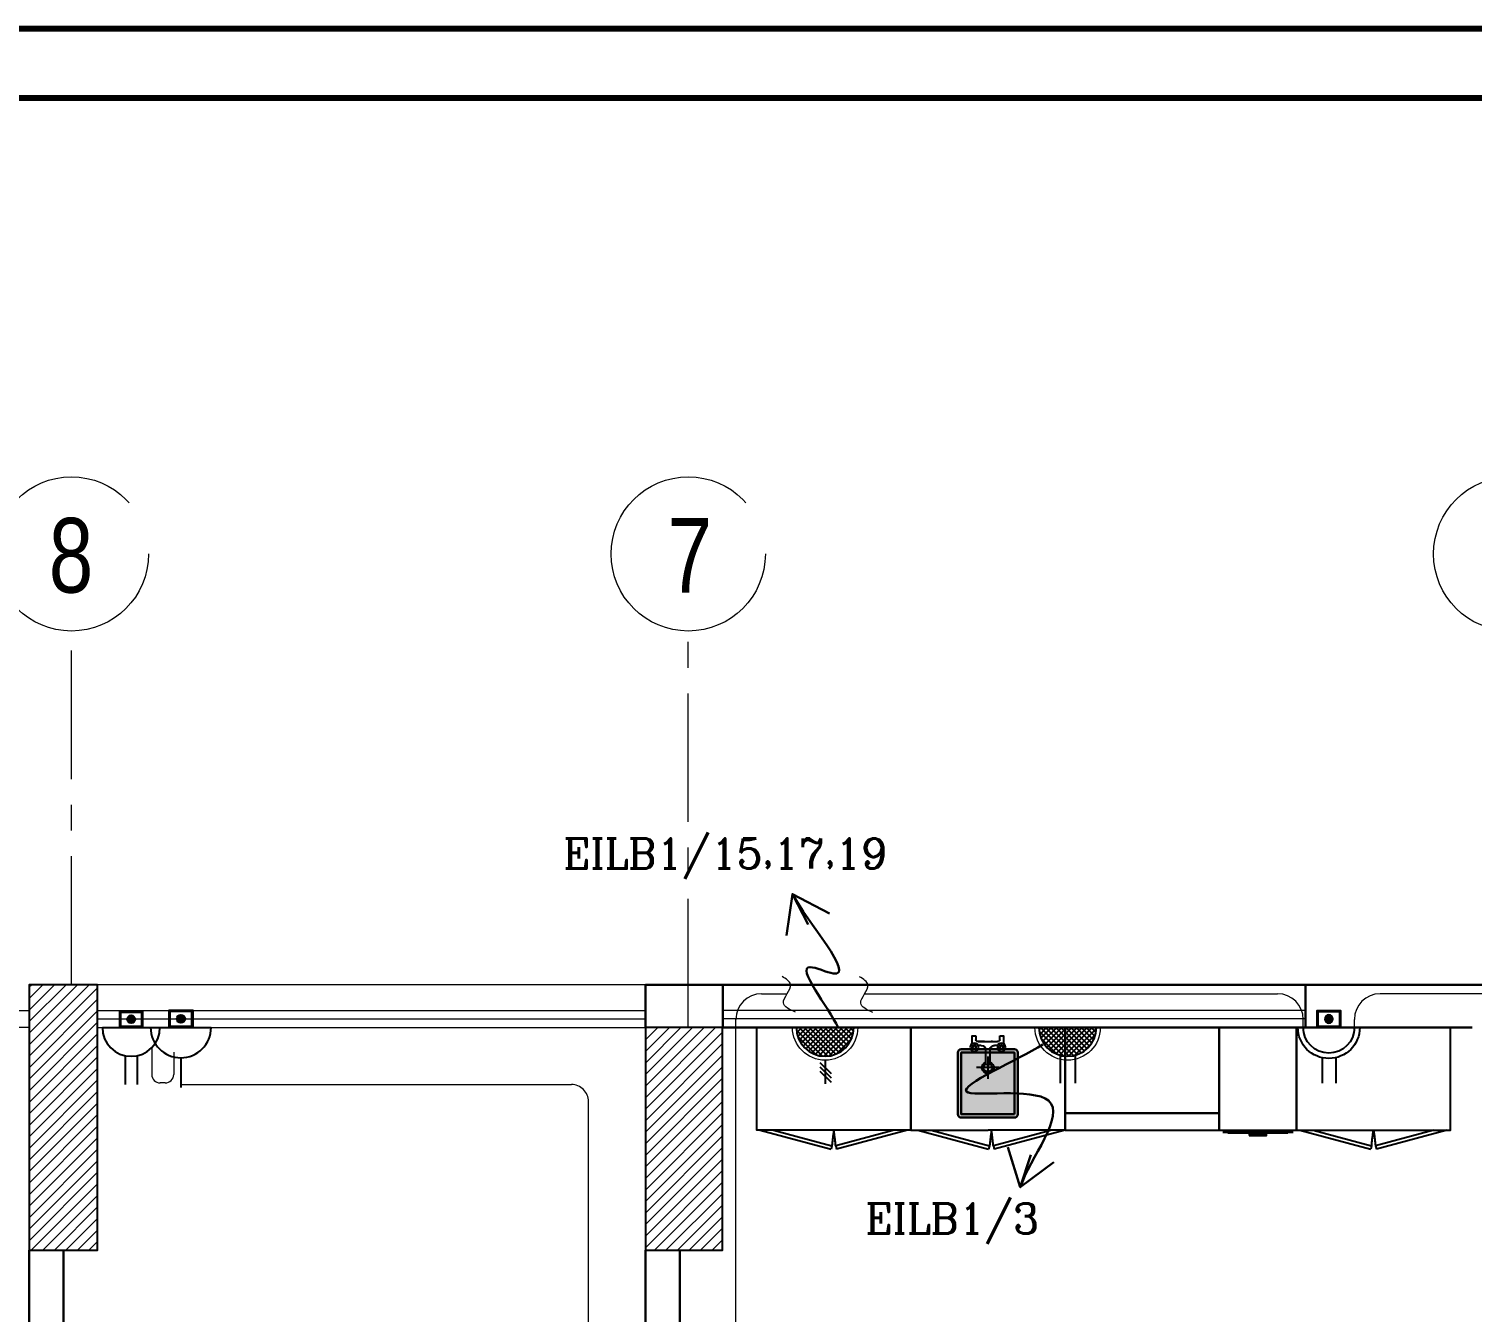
# Model space of a CAD drawing. Extents: x 1315 to 1416, y 473 to 837.
# Drawn here: x 1351.44 to 1359.86, y 535.95 to 543.44 of the extents above; entities that cross this region are included whole.
import ezdxf

# ---------------------------------------------------------------- set-up
doc = ezdxf.new("R2010")
doc.units = 0
doc.header["$MEASUREMENT"] = 0
for name, pattern in [('ACAD_ISO02W100', [15, 12, -3]), ('CENTERX2', [4, 2.5, -0.5, 0.5, -0.5]), ('DASHED', [19.049999999999997, 12.7, -6.349999999999998]), ('DASHED2', [0.375, 0.25, -0.125])]:
    doc.linetypes.add(name, pattern=pattern)
doc.layers.get('0').update_dxf_attribs({"color": 252, "linetype": 'CONTINUOUS', "lineweight": 30})
for name, color, linetype in [('-FUR', 252, 'CONTINUOUS'), ('E-SOCKETS', 6, 'CONTINUOUS'), ('POWER', 1, 'CONTINUOUS'), ('SAN', 252, 'CONTINUOUS'), ('WIRING', 4, 'CONTINUOUS')]:
    doc.layers.add(name, color=color, linetype=linetype)
for name, color, linetype, lineweight in [('axis', 252, 'CENTERX2', 5), ('Column', 252, 'CONTINUOUS', 25), ('elev', 252, 'CONTINUOUS', 9), ('Elevation', 252, 'CONTINUOUS', 18), ('hatch', 252, 'CONTINUOUS', 9), ('Socket', 3, 'CONTINUOUS', 15), ('txt in circle', 252, 'CONTINUOUS', 13), ('UG-BORDER', 20, 'CONTINUOUS', 80), ('Wall', 252, 'CONTINUOUS', 30), ('WINDOW', 252, 'CONTINUOUS', 5), ('WIRRING', 3, 'CONTINUOUS', 5)]:
    doc.layers.add(name, color=color, linetype=linetype, lineweight=lineweight)
doc.styles.add('ARIAL', font='arial.ttf')
doc.styles.add('E80', font='romanc.shx')
doc.styles.add('SOSA2', font='SOSA.shx', dxfattribs={"width": 0.8})
doc.dimstyles.new('DIM-100-IN', dxfattribs={"dimtxt": 0.22, "dimasz": 0.1, "dimexe": 0.15, "dimexo": 0.15, "dimgap": 0, "dimtad": 0, "dimrnd": 0.05, "dimzin": 1, "dimdsep": 46, "dimtxsty": 'ARIAL', "dimblk": 'DOT', "dimcen": 0.2, "dimclrd": 256, "dimclre": 256, "dimclrt": 23, "dimadec": 0, "dimazin": 0, "dimtfac": 1, "dimtmove": 2, "dimatfit": 2, "dimldrblk": 'OPEN90', "dimfxl": 0.15, "dimfxlon": 1, "dimtolj": 1, "dimtzin": 0, "dimlwe": -1, "dimarcsym": 0})
pattern_1 = [(45, (1560.843480339304, 200.4904912301004), (-0.0336759604540093, 0.0336759604540093), [])]

# ---------------------------------------------------------------- blocks, each defined once
blk = doc.blocks.new('A$C11ED6BD5')
at = {"layer": 'axis', "color": 0, "ltscale": 0.3}
for p, q in [((-30.65000000000055, 22.19999999999982), (-30.65000000000055, 24.2637570894658)), ((-27.05000000000041, 21.94999999999982), (-27.05000000000041, 24.2637570894658))]:
    blk.add_line(p, q, dxfattribs=at)
at = {"layer": 'axis', "color": 0}
for centre in [(-30.65000000000055, 24.71375708946585), (-27.05000000000041, 24.71375708946585), (-22.25000000000068, 24.71375708946585)]:
    blk.add_circle(centre, 0.45, dxfattribs=at)
at = {"layer": 'txt in circle', "color": 0, "ltscale": 0.01, "char_height": 0.4354560000000001, "attachment_point": 5, "style": 'SOSA2'}
for s, insert in [('8', (-30.65241588323738, 24.70280159279753)), ('7', (-27.04079405986067, 24.70544329695133))]:
    blk.add_mtext(s, dxfattribs=dict(at, insert=insert))
blk = doc.blocks.new('5')
at = {"layer": '-FUR', "linetype": 'ACAD_ISO02W100'}
for p, q in [((41999.78853774873, -66320.44784204697), (42000.68853774872, -66320.44784204697)), ((41999.80853774873, -66321.04784204697), (42000.22210122364, -66321.15865604609)), ((41999.88581181482, -66321.04784204697), (42000.22727760455, -66321.13933752957)), ((42000.59126368263, -66321.04784204697), (42000.24979789291, -66321.13933752957)), ((42000.66853774873, -66321.04784204697), (42000.25497427382, -66321.15865604609)), ((42000.22727760455, -66321.13933752957), (42000.22210122364, -66321.15865604609)), ((42000.24979789291, -66321.13933752957), (42000.25497427382, -66321.15865604609))]:
    blk.add_line(p, q, dxfattribs=at)
at = {"layer": '-FUR'}
blk.add_lwpolyline([(41999.78853774873, -66320.44784204697), (42000.68853774872, -66320.44784204697), (42000.68853774872, -66321.04784204697), (41999.78853774873, -66321.04784204697)], close=True, dxfattribs=at)
at = {"layer": '-FUR', "linetype": 'ACAD_ISO02W100'}
for centre, start, end in [((42001.75381514877, -66321.28076446554), 171.2611213296356, 174.7069094137794), ((41998.72326034871, -66321.28076446554), 5.29309058622053, 8.738878670364311)]:
    blk.add_arc(centre, 1.533074835783438, start, end, dxfattribs=at)
blk = doc.blocks.new('YY5Y5')
at = {"layer": 'SAN', "color": 1}
for p, q in [((434.1620984389513, 537.5616067070109), (433.7030249017836, 538.0206802441787)), ((434.1620984389513, 536.1473931446377), (433.7030249017836, 535.68831960747)), ((433.8299524483771, 542.0353399230077), (433.8299524483771, 538.5632871204119)), ((435.7349524483772, 542.4103399230077), (434.2049524483771, 542.4103399230077)), ((435.5763120013245, 537.5616067070109), (436.0353855384922, 538.0206802441787)), ((435.5763120013245, 536.1473931446377), (436.0353855384922, 535.68831960747)), ((435.7349524483772, 540.5528399230077), (435.7349524483772, 542.4103399230077)), ((436.7200643211554, 537.6478399230076), (438.2474524483773, 537.6478399230076)), ((446.1798405755986, 539.5528399230077), (436.7349524483772, 539.5528399230077)), ((443.0364909099159, 539.5528399230077), (446.1649524483772, 539.5528399230077)), ((444.6524524483772, 537.6478399230076), (446.1798405755986, 537.6478399230076)), ((447.3235928954293, 537.5616067070109), (446.8645193582616, 538.0206802441787)), ((447.3235928954293, 536.1473931446377), (446.8645193582616, 535.68831960747)), ((447.1649524483772, 542.4103399230077), (447.1649524483772, 540.5528399230075)), ((448.6949524483771, 542.4103399230077), (447.1649524483772, 542.4103399230077)), ((448.7378064578025, 537.5616067070109), (449.1968799949703, 538.0206802441787)), ((448.7378064578025, 536.1473931446377), (449.1968799949703, 535.68831960747)), ((449.0699524483778, 538.5632871204116), (449.0699524483778, 542.0353399230077)), ((440.4974524483773, 535.3978399230076), (440.4974524483773, 528.7356687512626)), ((442.4024524483773, 528.7356687512623), (442.4024524483773, 535.3978399230076)), ((440.8724524483771, 528.3606687512623), (442.0274524483772, 528.3606687512623))]:
    blk.add_line(p, q, dxfattribs=at)
at = {"layer": 'SAN', "color": 1, "linetype": 'Continuous'}
blk.add_line((439.2287986022243, 539.5528399230077), (439.8634139868383, 539.5528399230077), dxfattribs=at)
at = {"layer": 'SAN', "color": 2, "linetype": 'DASHED'}
for points in [[(441.449952448377, 532.4215514777384), (441.449952448377, 521.6344219997557)], [(436.0563877093855, 527.0279867387471), (446.8435171873685, 527.0279867387471)]]:
    blk.add_lwpolyline(points, dxfattribs=at)
at = {"layer": 'SAN', "color": 1}
for centre, radius in [((434.869205220138, 536.8544999258244), 2), ((434.869205220138, 536.8544999258244), 1), ((434.869205220138, 536.8544999258244), 0.8), ((448.0306996766159, 536.8544999258244), 2), ((448.0306996766159, 536.8544999258244), 1), ((448.0306996766159, 536.8544999258244), 0.8)]:
    blk.add_circle(centre, radius, dxfattribs=at)
for centre, radius, start, end in [((434.2049524483771, 542.0353399230077), 0.375, 90, 180), ((436.7349524483772, 540.5528399230077), 1, 180, 269.9999999999993), ((438.2474524483773, 535.3978399230076), 2.25, 0, 90.00000000000038), ((444.6524524483772, 535.3978399230076), 2.25, 90.00000000000038, 180), ((446.1649524483772, 540.5528399230075), 1, 270, 0), ((448.6949524483771, 542.0353399230077), 0.375, 0, 90), ((441.449952448377, 527.0279867387471), 2.863051791674743, 109.431944475873, 70.56805552411734), ((441.449952448377, 527.0279867387471), 2.078403032943442, 117.2764679737789, 62.72353202620878), ((440.8724524483771, 528.7356687512626), 0.375, 179.9999999999995, 270), ((442.0274524483772, 528.7356687512623), 0.375, 270, 359.9999999999995)]:
    blk.add_arc(centre, radius, start, end, dxfattribs=at)
blk = doc.blocks.new('fd')
at = {"layer": '-FUR'}
h = blk.add_hatch(color=254, dxfattribs=at)
h.paths.add_polyline_path([(1322.663644972406, 576.6994484622995), (1322.353644972406, 576.6994484622998), (1322.353644972406, 577.0594484622998), (1322.663644972406, 577.0594484622997)], flags=16)
edge = h.paths.add_edge_path()
edge.add_line((1322.663644972406, 576.6794484622995), (1322.353644972406, 576.6794484622995))
edge.add_arc((1322.353644972406, 576.6994484622998), 0.0199999999999818, 180, 270, ccw=False)
edge.add_line((1322.333644972406, 576.6994484622998), (1322.333644972406, 577.0594484622998))
edge.add_arc((1322.353644972406, 577.0594484622998), 0.0199999999999818, 90, 180, ccw=False)
edge.add_line((1322.353644972406, 577.0794484622999), (1322.663644972406, 577.0794484622999))
edge.add_arc((1322.663644972406, 577.0594484622997), 0.0199999999999818, 0, 90, ccw=False)
edge.add_line((1322.683644972406, 577.0594484622997), (1322.683644972406, 576.6994484622995))
edge.add_arc((1322.663644972406, 576.6994484622995), 0.0199999999999818, -90, 0, ccw=False)
blk.add_hatch(color=253, dxfattribs=at).paths.add_polyline_path([(1322.663644972406, 577.0594484622997), (1322.663644972406, 576.6994484622995), (1322.353644972406, 576.6994484622998), (1322.353644972406, 577.0594484622998)])
h = blk.add_hatch(color=251, dxfattribs=at)
h.paths.add_polyline_path([(1322.633710555586, 577.0294484622997), (1322.663644972406, 577.0594484622997), (1322.663644972406, 576.6994484622995), (1322.633644972406, 576.7294484622993)])
h.paths.add_polyline_path([(1322.633644972406, 576.7294484622993), (1322.663644972406, 576.6994484622995), (1322.353644972406, 576.6994484622998), (1322.383644972406, 576.7294484622993)])
h = blk.add_hatch(color=252, dxfattribs=at)
h.paths.add_polyline_path([(1322.383644972406, 577.0294484622997), (1322.353644972406, 577.0594484622998), (1322.663644972406, 577.0594484622997), (1322.633710555586, 577.0294484622997)])
h.paths.add_polyline_path([(1322.383644972406, 576.7294484622993), (1322.353644972406, 576.6994484622998), (1322.353644972406, 577.0594484622998), (1322.383644972406, 577.0294484622997)])
for p, q in [((1322.478384221907, 577.2055755229043), (1322.059719286022, 577.2055755229043)), ((1322.478384221907, 577.2055755229043), (1322.959719286022, 577.2055755229043)), ((1322.059719286022, 576.6055755229042), (1322.509719286022, 576.6055755229042)), ((1322.959719286022, 576.6055755229042), (1322.509719286022, 576.6055755229042))]:
    blk.add_line(p, q, dxfattribs=at)
at = {"layer": '-FUR', "linetype": 'ACAD_ISO02W100'}
for p, q in [((1322.059719286022, 577.2055755229042), (1322.509719286022, 577.2055755229042)), ((1322.959719286022, 577.2055755229042), (1322.509719286022, 577.2055755229042)), ((1322.099719286021, 576.6055755229042), (1322.51328276094, 576.4947615237778)), ((1322.176993352126, 576.6055755229042), (1322.518459141842, 576.5140800403037)), ((1322.882445219924, 576.6055755229042), (1322.540979430208, 576.5140800403037)), ((1322.959719286022, 576.6055755229042), (1322.546155811111, 576.4947615237778)), ((1322.518459141842, 576.5140800403037), (1322.51328276094, 576.4947615237778)), ((1322.540979430208, 576.5140800403037), (1322.546155811111, 576.4947615237778))]:
    blk.add_line(p, q, dxfattribs=at)
for centre, start, end in [((1324.044996686052, 576.3726531043372), 171.2611213296332, 174.7069094138), ((1321.014441885998, 576.3726531043372), 5.293090586199872, 8.738878670366793)]:
    blk.add_arc(centre, 1.533074835783438, start, end, dxfattribs=at)
for p, q in [((1322.059719286022, 577.2055755229042), (1322.059719286022, 576.6055755229042)), ((1322.959719286022, 577.2055755229042), (1322.959719286022, 576.6055755229042))]:
    blk.add_line(p, q)
blk.add_lwpolyline([(1322.663644972406, 576.6794484622995), (1322.353644972406, 576.6794484622995, -0.4142135623730955), (1322.333644972406, 576.6994484622998), (1322.333644972406, 577.0594484622998, -0.4142135623730951), (1322.353644972406, 577.0794484622999), (1322.663644972406, 577.0794484622999, -0.4142135623730951), (1322.683644972406, 577.0594484622997), (1322.683644972406, 576.6994484622995, -0.4142135623730955)], format="xyb", close=True)
blk.add_lwpolyline([(1322.663644972406, 576.6794484622995), (1322.353644972406, 576.6794484622995, -0.4142135623730955), (1322.333644972406, 576.6994484622998), (1322.333644972406, 577.0594484622998, -0.4142135623730951), (1322.353644972406, 577.0794484622999), (1322.663644972406, 577.0794484622999, -0.4142135623730951), (1322.683644972406, 577.0594484622997), (1322.683644972406, 576.6994484622995, -0.4142135623730955)], format="xyb", close=True)
blk.add_lwpolyline([(1322.663644972406, 576.6994484622995), (1322.353644972406, 576.6994484622995), (1322.353644972406, 577.0594484622998), (1322.663644972406, 577.0594484622998)], close=True)
at = {"extrusion": (0, 0, -1), "xscale": 0.0121000000000322, "yscale": 0.0121000000000322, "zscale": -0.0121}
blk.add_blockref('YY5Y5', (-1327.850189397031, 570.5947215992311), dxfattribs=at)
blk = doc.blocks.new('juy')
blk.add_line((1322.959719286022, 577.2055755229042), (1322.959719286022, 576.6055755229042))
blk.add_blockref('fd', (0, 0))
blk = doc.blocks.new('ba7es')
at = {"layer": '-FUR', "linetype": 'ACAD_ISO02W100'}
blk.add_line((1323.889523409866, 576.6577940327383), (1322.989523409867, 576.6577940327383), dxfattribs=at)
for p, q in [((1323.889523409866, 577.2577940327384), (1322.989523409866, 577.2577940327384)), ((1322.989523409866, 577.2577940327384), (1322.989523409866, 576.6577940327383)), ((1323.889523409866, 576.6577940327383), (1323.889523409866, 577.2577940327384)), ((1322.989523409866, 576.6577940327383), (1322.989523409866, 576.7577940327385)), ((1322.989523409866, 576.7577940327385), (1323.889523409866, 576.7577940327385))]:
    blk.add_line(p, q)
blk = doc.blocks.new('3')
at = {"layer": '-FUR', "linetype": 'ACAD_ISO02W100'}
blk.add_line((41990.01941317181, -66320.48022711033), (41990.46941317183, -66320.48022711033), dxfattribs=at)
at = {"layer": '-FUR'}
for p, q in [((41990.03941317181, -66321.09022711034), (41990.44941317182, -66321.09022711034)), ((41990.06941317183, -66321.09522711032), (41990.41941317181, -66321.09522711032))]:
    blk.add_line(p, q, dxfattribs=at)
blk.add_lwpolyline([(41990.01941317181, -66321.08022711032), (41990.46941317183, -66321.08022711032), (41990.46941317181, -66320.48022711033), (41990.01941317181, -66320.48022711033)], close=True, dxfattribs=at)
at = {"layer": '-FUR', "color": 1}
blk.add_lwpolyline([(41990.19441317181, -66321.11022711032), (41990.29441317183, -66321.11022711032), (41990.29441317183, -66321.10022711032), (41990.19441317181, -66321.10022711032)], close=True, dxfattribs=at)
blk = doc.blocks.new('LAB 2')
h = blk.add_hatch(color=251)
h.set_gradient(color1=(255, 191, 127), color2=(255, 181, 107), one_color=1, tint=0.7099999785423279)
h.paths.add_polyline_path([(993.601675658405, 445.0029188498749), (993.2916756584046, 445.0029188498747), (993.2916756584053, 444.6429188498743), (993.601675658405, 444.6429188498749)], flags=0)
edge = h.paths.add_edge_path(flags=17)
edge.add_line((993.6016756584047, 445.0229188498751), (993.2916756584046, 445.0229188498747))
edge.add_arc((993.2916756584046, 445.0029188498747), 0.0199999999999818, 90.00000000002503, 180.000000000025)
edge.add_line((993.2716756584047, 445.0029188498747), (993.2716756584053, 444.6429188498743))
edge.add_arc((993.2916756584053, 444.6429188498743), 0.0199999999999818, 180.000000000025, 270.000000000025)
edge.add_line((993.2916756584053, 444.6229188498745), (993.601675658405, 444.6229188498748))
edge.add_arc((993.601675658405, 444.6429188498749), 0.0199999999999818, 270.000000000025, 360.0000000000251)
edge.add_line((993.6216756584053, 444.6429188498749), (993.621675658405, 445.002918849875))
edge.add_arc((993.601675658405, 445.0029188498749), 0.0199999999999818, 360.0000000000251, 450.000000000025)
edge = h.paths.add_edge_path(flags=0)
edge.add_line((993.4351504083908, 444.7099441210962), (993.4351504083908, 444.6293318499185))
edge = h.paths.add_edge_path(flags=0)
edge.add_line((993.4582009083908, 444.6293318499186), (993.4582009083908, 444.7099441210962))
edge = h.paths.add_edge_path(flags=0)
edge.add_line((993.4466756583909, 444.6653449401061), (993.4466756583909, 444.7958692067888))
edge = h.paths.add_edge_path(flags=0)
edge.add_line((993.5119377917327, 444.7306070734473), (993.3814135250486, 444.7306070734473))
edge = h.paths.add_edge_path(flags=0)
edge.add_arc((993.4466756583909, 444.7306070734473), 0.0346429266793566, -70.56805552364472, 250.5680555236948, ccw=False)
edge = h.paths.add_edge_path(flags=0)
edge.add_arc((993.4466756583909, 444.7306070734473), 0.0251486766986826, -62.72353202632479, 242.7235320263752, ccw=False)
edge = h.paths.add_edge_path(flags=0)
edge.add_arc((993.4396879083909, 444.7099441210962), 0.0045375000000121, 90.00000000002501, 180.000000000025, ccw=False)
edge = h.paths.add_edge_path(flags=0)
edge.add_arc((993.4536634083908, 444.7099441210962), 0.0045375000000121, 2.5124791136477143e-11, 90.00000000002501, ccw=False)
edge = h.paths.add_edge_path(flags=0)
edge.add_line((993.4536634083908, 444.714481621096), (993.4396879083909, 444.714481621096))
edge = h.paths.add_edge_path(flags=16)
edge.add_arc((993.3670486169287, 444.6117062638847), 0.0121000000000322, 2.5124791136477143e-11, 360.00000000002507, ccw=False)
edge = h.paths.add_edge_path(flags=16)
edge.add_line((993.5177467078005, 444.6202622559368), (993.5121919180003, 444.6258170457365))
edge = h.paths.add_edge_path(flags=16)
edge.add_line((993.5348586919052, 444.620262255937), (993.5404134817051, 444.6258170457366))
edge = h.paths.add_edge_path(flags=16)
edge.add_line((993.3584926248766, 444.6202622559368), (993.3529378350768, 444.6258170457365))
edge = h.paths.add_edge_path(flags=16)
edge.add_line((993.3756046089813, 444.6202622559368), (993.3811593987813, 444.6258170457365))
h = blk.add_hatch(color=251)
h.set_gradient(color1=(255, 191, 127), color2=(255, 181, 107), one_color=1, tint=0.7099999785423279)
edge = h.paths.add_edge_path(flags=17)
edge.add_line((993.6016756584047, 445.0229188498751), (993.2916756584046, 445.0229188498747))
edge.add_arc((993.2916756584046, 445.0029188498747), 0.0199999999999818, 90.00000000002503, 180.000000000025)
edge.add_line((993.2716756584047, 445.0029188498747), (993.2716756584053, 444.6429188498743))
edge.add_arc((993.2916756584053, 444.6429188498743), 0.0199999999999818, 180.000000000025, 270.000000000025)
edge.add_line((993.2916756584053, 444.6229188498745), (993.601675658405, 444.6229188498748))
edge.add_arc((993.601675658405, 444.6429188498749), 0.0199999999999818, 270.000000000025, 360.0000000000251)
edge.add_line((993.6216756584053, 444.6429188498749), (993.621675658405, 445.002918849875))
edge.add_arc((993.601675658405, 445.0029188498749), 0.0199999999999818, 360.0000000000251, 450.000000000025)
h.paths.add_polyline_path([(993.601675658405, 445.0029188498749), (993.2916756584046, 445.0029188498747), (993.2916756584053, 444.6429188498743), (993.601675658405, 444.6429188498749)], flags=0)
edge = h.paths.add_edge_path(flags=0)
edge.add_line((993.4351504083908, 444.7099441210962), (993.4351504083908, 444.6293318499185))
edge = h.paths.add_edge_path(flags=0)
edge.add_line((993.4582009083908, 444.6293318499186), (993.4582009083908, 444.7099441210962))
edge = h.paths.add_edge_path(flags=0)
edge.add_line((993.4466756583909, 444.6653449401061), (993.4466756583909, 444.7958692067888))
edge = h.paths.add_edge_path(flags=0)
edge.add_line((993.5119377917327, 444.7306070734473), (993.3814135250486, 444.7306070734473))
edge = h.paths.add_edge_path(flags=0)
edge.add_arc((993.4466756583909, 444.7306070734473), 0.0346429266793566, -70.56805552364472, 250.5680555236948, ccw=False)
edge = h.paths.add_edge_path(flags=0)
edge.add_arc((993.4466756583909, 444.7306070734473), 0.0251486766986826, -62.72353202632479, 242.7235320263752, ccw=False)
edge = h.paths.add_edge_path(flags=0)
edge.add_arc((993.4396879083909, 444.7099441210962), 0.0045375000000121, 90.00000000002501, 180.000000000025, ccw=False)
edge = h.paths.add_edge_path(flags=0)
edge.add_arc((993.4536634083908, 444.7099441210962), 0.0045375000000121, 2.5124791136477143e-11, 90.00000000002501, ccw=False)
edge = h.paths.add_edge_path(flags=0)
edge.add_line((993.4536634083908, 444.714481621096), (993.4396879083909, 444.714481621096))
edge = h.paths.add_edge_path(flags=16)
edge.add_arc((993.3670486169287, 444.6117062638847), 0.0121000000000322, 2.5124791136477143e-11, 360.00000000002507, ccw=False)
edge = h.paths.add_edge_path(flags=16)
edge.add_line((993.5177467078005, 444.6202622559368), (993.5121919180003, 444.6258170457365))
edge = h.paths.add_edge_path(flags=16)
edge.add_line((993.5348586919052, 444.620262255937), (993.5404134817051, 444.6258170457366))
edge = h.paths.add_edge_path(flags=16)
edge.add_line((993.3584926248766, 444.6202622559368), (993.3529378350768, 444.6258170457365))
edge = h.paths.add_edge_path(flags=16)
edge.add_line((993.3756046089813, 444.6202622559368), (993.3811593987813, 444.6258170457365))
h = blk.add_hatch(color=251)
h.set_gradient(color1=(255, 191, 127), color2=(255, 181, 107), one_color=1, tint=0.7099999785423279)
edge = h.paths.add_edge_path(flags=16)
edge.add_line((993.6016756584047, 445.0229188498751), (993.2916756584046, 445.0229188498747))
edge.add_arc((993.2916756584046, 445.0029188498747), 0.0199999999999818, 90.00000000002503, 180.000000000025)
edge.add_line((993.2716756584047, 445.0029188498747), (993.2716756584053, 444.6429188498743))
edge.add_arc((993.2916756584053, 444.6429188498743), 0.0199999999999818, 180.000000000025, 270.000000000025)
edge.add_line((993.2916756584053, 444.6229188498745), (993.601675658405, 444.6229188498748))
edge.add_arc((993.601675658405, 444.6429188498749), 0.0199999999999818, 270.000000000025, 360.0000000000251)
edge.add_line((993.6216756584053, 444.6429188498749), (993.621675658405, 445.002918849875))
edge.add_arc((993.601675658405, 445.0029188498749), 0.0199999999999818, 360.0000000000251, 450.000000000025)
edge = h.paths.add_edge_path()
edge.add_arc((993.3670486169287, 444.6117062638847), 0.0242000000000644, 2.5124791136477143e-11, 360.00000000002507, ccw=False)
edge = h.paths.add_edge_path(flags=16)
edge.add_arc((993.3670486169287, 444.6117062638847), 0.0121000000000322, 2.5124791136477143e-11, 360.00000000002507, ccw=False)
edge = h.paths.add_edge_path(flags=16)
edge.add_arc((993.3670486169287, 444.6117062638847), 0.0096800000000258, 2.5124791136477143e-11, 360.00000000002507, ccw=False)
edge = h.paths.add_edge_path(flags=16)
edge.add_line((993.3584926248766, 444.6202622559368), (993.3529378350768, 444.6258170457365))
edge = h.paths.add_edge_path(flags=16)
edge.add_line((993.3584926248766, 444.6031502718322), (993.3529378350768, 444.5975954820325))
edge = h.paths.add_edge_path(flags=16)
edge.add_line((993.3756046089813, 444.6202622559368), (993.3811593987813, 444.6258170457365))
edge = h.paths.add_edge_path(flags=16)
edge.add_line((993.3756046089813, 444.6031502718322), (993.3811593987813, 444.5975954820325))
h = blk.add_hatch(color=251)
h.set_gradient(color1=(255, 191, 127), color2=(255, 181, 107), one_color=1, tint=0.7099999785423279)
edge = h.paths.add_edge_path(flags=16)
edge.add_line((993.6016756584047, 445.0229188498751), (993.2916756584046, 445.0229188498747))
edge.add_arc((993.2916756584046, 445.0029188498747), 0.0199999999999818, 90.00000000002503, 180.000000000025)
edge.add_line((993.2716756584047, 445.0029188498747), (993.2716756584053, 444.6429188498743))
edge.add_arc((993.2916756584053, 444.6429188498743), 0.0199999999999818, 180.000000000025, 270.000000000025)
edge.add_line((993.2916756584053, 444.6229188498745), (993.601675658405, 444.6229188498748))
edge.add_arc((993.601675658405, 444.6429188498749), 0.0199999999999818, 270.000000000025, 360.0000000000251)
edge.add_line((993.6216756584053, 444.6429188498749), (993.621675658405, 445.002918849875))
edge.add_arc((993.601675658405, 445.0029188498749), 0.0199999999999818, 360.0000000000251, 450.000000000025)
edge = h.paths.add_edge_path()
edge.add_arc((993.5263026998526, 444.6117062638847), 0.0242000000000644, 2.5124791136477143e-11, 360.00000000002507, ccw=False)
edge = h.paths.add_edge_path(flags=16)
edge.add_arc((993.5263026998526, 444.6117062638847), 0.0121000000000322, 2.5124791136477143e-11, 360.00000000002507, ccw=False)
edge = h.paths.add_edge_path(flags=16)
edge.add_arc((993.5263026998526, 444.6117062638847), 0.0096800000000258, 2.5124791136477143e-11, 360.00000000002507, ccw=False)
edge = h.paths.add_edge_path(flags=16)
edge.add_line((993.5177467078005, 444.6202622559368), (993.5121919180003, 444.6258170457365))
edge = h.paths.add_edge_path(flags=16)
edge.add_line((993.5177467078005, 444.6031502718322), (993.5121919180003, 444.5975954820325))
edge = h.paths.add_edge_path(flags=16)
edge.add_line((993.5348586919052, 444.620262255937), (993.5404134817051, 444.6258170457366))
edge = h.paths.add_edge_path(flags=16)
edge.add_line((993.5348586919052, 444.6031502718322), (993.5404134817051, 444.5975954820325))
h = blk.add_hatch(color=251)
h.set_gradient(color1=(255, 191, 127), color2=(255, 181, 107), one_color=1, tint=0.7099999785423279)
edge = h.paths.add_edge_path(flags=16)
edge.add_line((993.6016756584047, 445.0229188498751), (993.2916756584046, 445.0229188498747))
edge.add_arc((993.2916756584046, 445.0029188498747), 0.0199999999999818, 90.00000000002503, 180.000000000025)
edge.add_line((993.2716756584047, 445.0029188498747), (993.2716756584053, 444.6429188498743))
edge.add_arc((993.2916756584053, 444.6429188498743), 0.0199999999999818, 180.000000000025, 270.000000000025)
edge.add_line((993.2916756584053, 444.6229188498745), (993.601675658405, 444.6229188498748))
edge.add_arc((993.601675658405, 444.6429188498749), 0.0199999999999818, 270.000000000025, 360.0000000000251)
edge.add_line((993.6216756584053, 444.6429188498749), (993.621675658405, 445.002918849875))
edge.add_arc((993.601675658405, 445.0029188498749), 0.0199999999999818, 360.0000000000251, 450.000000000025)
edge = h.paths.add_edge_path(flags=0)
edge.add_line((993.4351504083908, 444.7099441210962), (993.4351504083908, 444.6293318499185))
edge = h.paths.add_edge_path()
edge.add_arc((993.4079254083908, 444.6293318499185), 0.0272250000000725, 270.000000000025, 360.00000000002507, ccw=False)
h = blk.add_hatch(color=251)
h.set_gradient(color1=(255, 191, 127), color2=(255, 181, 107), one_color=1, tint=0.7099999785423279)
edge = h.paths.add_edge_path(flags=16)
edge.add_line((993.6016756584047, 445.0229188498751), (993.2916756584046, 445.0229188498747))
edge.add_arc((993.2916756584046, 445.0029188498747), 0.0199999999999818, 90.00000000002503, 180.000000000025)
edge.add_line((993.2716756584047, 445.0029188498747), (993.2716756584053, 444.6429188498743))
edge.add_arc((993.2916756584053, 444.6429188498743), 0.0199999999999818, 180.000000000025, 270.000000000025)
edge.add_line((993.2916756584053, 444.6229188498745), (993.601675658405, 444.6229188498748))
edge.add_arc((993.601675658405, 444.6429188498749), 0.0199999999999818, 270.000000000025, 360.0000000000251)
edge.add_line((993.6216756584053, 444.6429188498749), (993.621675658405, 445.002918849875))
edge.add_arc((993.601675658405, 445.0029188498749), 0.0199999999999818, 360.0000000000251, 450.000000000025)
edge = h.paths.add_edge_path(flags=0)
edge.add_line((993.4582009083908, 444.6293318499186), (993.4582009083908, 444.7099441210962))
edge = h.paths.add_edge_path()
edge.add_arc((993.4854259083908, 444.6293318499186), 0.0272250000000725, 180.000000000025, 270.000000000025, ccw=False)
h = blk.add_hatch(color=251)
h.set_gradient(color1=(255, 191, 127), color2=(255, 181, 107), one_color=1, tint=0.7099999785423279)
edge = h.paths.add_edge_path(flags=16)
edge.add_line((993.6016756584047, 445.0229188498751), (993.2916756584046, 445.0229188498747))
edge.add_arc((993.2916756584046, 445.0029188498747), 0.0199999999999818, 90.00000000002503, 180.000000000025)
edge.add_line((993.2716756584047, 445.0029188498747), (993.2716756584053, 444.6429188498743))
edge.add_arc((993.2916756584053, 444.6429188498743), 0.0199999999999818, 180.000000000025, 270.000000000025)
edge.add_line((993.2916756584053, 444.6229188498745), (993.601675658405, 444.6229188498748))
edge.add_arc((993.601675658405, 444.6429188498749), 0.0199999999999818, 270.000000000025, 360.0000000000251)
edge.add_line((993.6216756584053, 444.6429188498749), (993.621675658405, 445.002918849875))
edge.add_arc((993.601675658405, 445.0029188498749), 0.0199999999999818, 360.0000000000251, 450.000000000025)
h.paths.add_polyline_path([(993.601675658405, 445.0029188498749), (993.2916756584046, 445.0029188498747), (993.2916756584053, 444.6429188498743), (993.601675658405, 444.6429188498749)], flags=0)
edge = h.paths.add_edge_path(flags=17)
edge.add_line((993.6016756584047, 445.0229188498751), (993.2916756584046, 445.0229188498747))
edge.add_arc((993.2916756584046, 445.0029188498747), 0.0199999999999818, 90.00000000002503, 180.000000000025)
edge.add_line((993.2716756584047, 445.0029188498747), (993.2716756584053, 444.6429188498743))
edge.add_arc((993.2916756584053, 444.6429188498743), 0.0199999999999818, 180.000000000025, 270.000000000025)
edge.add_line((993.2916756584053, 444.6229188498745), (993.601675658405, 444.6229188498748))
edge.add_arc((993.601675658405, 444.6429188498749), 0.0199999999999818, 270.000000000025, 360.0000000000251)
edge.add_line((993.6216756584053, 444.6429188498749), (993.621675658405, 445.002918849875))
edge.add_arc((993.601675658405, 445.0029188498749), 0.0199999999999818, 360.0000000000251, 450.000000000025)
edge = h.paths.add_edge_path(flags=0)
edge.add_line((993.4351504083908, 444.7099441210962), (993.4351504083908, 444.6293318499185))
edge = h.paths.add_edge_path(flags=0)
edge.add_line((993.4582009083908, 444.6293318499186), (993.4582009083908, 444.7099441210962))
edge = h.paths.add_edge_path(flags=0)
edge.add_line((993.4466756583909, 444.6653449401061), (993.4466756583909, 444.7958692067888))
edge = h.paths.add_edge_path(flags=0)
edge.add_line((993.5119377917327, 444.7306070734473), (993.3814135250486, 444.7306070734473))
edge = h.paths.add_edge_path(flags=0)
edge.add_arc((993.4466756583909, 444.7306070734473), 0.0346429266793566, -70.56805552364472, 250.5680555236948, ccw=False)
edge = h.paths.add_edge_path(flags=0)
edge.add_arc((993.4466756583909, 444.7306070734473), 0.0251486766986826, -62.72353202632479, 242.7235320263752, ccw=False)
edge = h.paths.add_edge_path(flags=0)
edge.add_arc((993.4396879083909, 444.7099441210962), 0.0045375000000121, 90.00000000002501, 180.000000000025, ccw=False)
edge = h.paths.add_edge_path(flags=0)
edge.add_arc((993.4536634083908, 444.7099441210962), 0.0045375000000121, 2.5124791136477143e-11, 90.00000000002501, ccw=False)
edge = h.paths.add_edge_path(flags=0)
edge.add_line((993.4536634083908, 444.714481621096), (993.4396879083909, 444.714481621096))
edge = h.paths.add_edge_path(flags=16)
edge.add_arc((993.5263026998526, 444.6117062638847), 0.0121000000000322, 2.5124791136477143e-11, 360.00000000002507, ccw=False)
edge = h.paths.add_edge_path(flags=16)
edge.add_arc((993.3670486169287, 444.6117062638847), 0.0121000000000322, 2.5124791136477143e-11, 360.00000000002507, ccw=False)
edge = h.paths.add_edge_path(flags=16)
edge.add_line((993.5177467078005, 444.6202622559368), (993.5121919180003, 444.6258170457365))
edge = h.paths.add_edge_path(flags=16)
edge.add_line((993.5348586919052, 444.620262255937), (993.5404134817051, 444.6258170457366))
edge = h.paths.add_edge_path(flags=16)
edge.add_line((993.3584926248766, 444.6202622559368), (993.3529378350768, 444.6258170457365))
edge = h.paths.add_edge_path(flags=16)
edge.add_line((993.3756046089813, 444.6202622559368), (993.3811593987813, 444.6258170457365))
at = {"color": 251, "xscale": -1, "rotation": 180}
blk.add_blockref('juy', (-329.0619693142523, 1021.702367311596), dxfattribs=at)
at = {"color": 251, "rotation": 179.999999999975}
blk.add_blockref('ba7es', (2317.787273382133, 1021.754585821456), dxfattribs=at)
at = {"layer": 'Wall', "color": 251, "lineweight": 20, "xscale": -1, "rotation": 180}
for name, p in [('5', (-41007.69078774774, -65875.95105027601)), ('3', (-40995.22166322875, -65875.98343530265))]:
    blk.add_blockref(name, p, dxfattribs=at)
at = {"layer": 'Wall', "color": 251, "lineweight": 20, "rotation": 179.999999999975}
blk.add_blockref('5', (42995.93628769179, -65875.95105027601), dxfattribs=at)
blk = doc.blocks.new('DOUBLEX POWER SOCKET')
at = {"layer": 'POWER', "ltscale": 0.05}
h = blk.add_hatch(dxfattribs=at)
h.set_pattern_fill('ANSI37', color=213, scale=0.0001777777778695, angle=-90.00000000000001, style=0)
h.set_pattern_definition([(135.0000000121108, (-134.8048930804125, -140.6614732457195), (0.0117851071321364, 0.0117851071271542), []), (44.99999998788918, (-134.8048930804125, -140.6614732457195), (0.0117851071321362, -0.0117851071271542), [])])
edge = h.paths.add_edge_path()
edge.add_line((112.7597572689701, -131.9321210889915), (112.4930906021954, -131.9321210889915))
edge.add_ellipse((112.6264239355841, -131.9321210889915), major_axis=(0.1333333316570743, -2.14894252795e-05), ratio=0.9999999995778004, start_angle=0.009234400335117243, end_angle=180.0092344003351, ccw=False)
at = {"color": 7}
blk.add_arc((112.6264239355841, -131.9321210889915), 0.1515321598517886, 0, 180, dxfattribs=at)
at = {"layer": 'POWER', "color": 6}
for p, q in [((112.5917736113942, -131.8033432024443), (112.5917736113942, -131.6746795746233)), ((112.6610742597741, -131.8033432024443), (112.6610742597741, -131.6746795746233)), ((112.8264239356676, -131.9321210889915), (112.4264239354997, -131.9321210889915))]:
    blk.add_line(p, q, dxfattribs=at)
at = {"layer": 'POWER', "color": 6, "extrusion": (0, 0, -1)}
blk.add_ellipse((112.6264239355841, -131.9321210889915), major_axis=(0.1333333316570743, -2.14894252795e-05), ratio=0.9999999995778004, start_param=3.141431482899498, end_param=6.283024136489291, dxfattribs=at)
blk = doc.blocks.new('DOPLEX SOCKET WP')
at = {"layer": 'E-SOCKETS'}
blk.add_hatch(color=2, dxfattribs=at).paths.add_polyline_path([(48.2532611035053, -124.29059782744, -1), (48.30099661166494, -124.29059782744, -1)])
at = {"layer": 'E-SOCKETS', "color": 2}
for p, q in [((48.2373361917759, -124.0647439479652), (48.2373361917759, -123.9156313312499)), ((48.31733619177592, -124.0647439479652), (48.31733619177592, -123.9156313312499)), ((48.09675518880148, -124.2405791852421), (48.45750252631127, -124.2405791852421)), ((48.1027281362556, -124.2405791852421), (48.4515295789145, -124.2405791852421))]:
    blk.add_line(p, q, dxfattribs=at)
for points in [[(48.34538149497138, -124.2405791852421), (48.2088762201988, -124.2405791852421), (48.2088762201988, -124.3406164696096), (48.34538149497138, -124.3406164696096)], [(48.33882438564699, -124.2471362945363), (48.21543332946589, -124.2471362945363), (48.21543332946589, -124.3340593603151), (48.33882438564699, -124.3340593603151)]]:
    blk.add_lwpolyline(points, close=True, dxfattribs=at)
blk.add_circle((48.27712885755642, -124.29059782744), 0.0238677540622166, dxfattribs=at)
at = {"layer": 'E-SOCKETS', "color": 7, "linetype": 'DASHED'}
blk.add_arc((48.27712885755642, -124.2405791852421), 0.1803736687914216, 0, 180, dxfattribs=at)
at = {"layer": 'E-SOCKETS', "color": 2}
blk.add_arc((48.27712885755642, -124.2405791852421), 0.1491126167452952, 0, 180, dxfattribs=at)
blk = doc.blocks.new('_Dot')
at = {"color": 0, "linetype": 'ByBlock', "lineweight": -2}
blk.add_line((-0.5, 0), (-1, 0), dxfattribs=at)
at = {"color": 0, "linetype": 'ByBlock', "const_width": 0.5}
blk.add_lwpolyline([(-0.25, 0, 1), (0.25, 0, 1)], format="xyb", close=True, dxfattribs=at)
blk = doc.blocks.new('INDUSTRIAL SOCKET 3PH')
at = {"layer": 'POWER', "ltscale": 0.05}
h = blk.add_hatch(dxfattribs=at)
h.set_pattern_fill('ANSI37', color=213, scale=0.0002237404702167, angle=-1.27e-14, style=0)
h.set_pattern_definition([(225.0000000121108, (63.92909425700125, -429.5095743840923), (-0.0148320304246305, 0.0148320304309008), []), (134.9999999878892, (63.92909425700125, -429.5095743840923), (0.0148320304246305, 0.0148320304309006), [])])
edge = h.paths.add_edge_path()
edge.add_line((52.94285413385614, -117.93952360495), (52.94285413385614, -118.2751343102379))
edge.add_ellipse((52.94285413385614, -118.1073289575922), major_axis=(2.70453043926e-05, 0.1678053504663068), ratio=0.9999999995778004, start_angle=0.009234400335117243, end_angle=180.0092344003351, ccw=False)
at = {"color": 7}
blk.add_arc((52.94285413385614, -118.1073289575922), 0.1907093063289301, 90, 270, dxfattribs=at)
at = {"layer": 'POWER', "color": 6}
for p, q in [((52.94285413385614, -117.8556209286232), (52.94285413385614, -118.3590369865624)), ((52.68757876589885, -118.138293314273), (52.62327078092896, -118.0719482234652)), ((52.71310910172287, -118.1383524287159), (52.648801116753, -118.0720073379082)), ((52.7386394375469, -118.1384115431589), (52.67433145257703, -118.0720664523511)), ((52.75214482752722, -118.1073289575922), (52.61362066760647, -118.1070082105952))]:
    blk.add_line(p, q, dxfattribs=at)
at = {"layer": 'POWER', "color": 6, "extrusion": (0, 0, -1)}
blk.add_ellipse((52.94285413385614, -118.1073289575922), major_axis=(2.70453043926e-05, 0.1678053504663068), ratio=0.9999999995778004, start_param=3.141431482899498, end_param=6.283024136489291, dxfattribs=at)
blk = doc.blocks.new('A$C14C34A6D')
at = {"layer": 'E-SOCKETS'}
blk.add_hatch(color=2, dxfattribs=at).paths.add_polyline_path([(0.0465133381102305, -0.0974760344029164, 1), (-0.0465133381104579, -0.0974760344029164, 1)])
at = {"layer": 'E-SOCKETS', "color": 2}
for p, q in [((-0.0700000000002774, 0.3325843674946611), (-0.0699999999912961, 0.6715988011397656)), ((0.069999999999709, 0.3325843674948032), (0.0700000000086902, 0.671598801136071)), ((0.3398710954196531, 2.842e-13), (-0.3398710954199373, 0)), ((0.3398710954196531, 2.842e-13), (-0.3398710954199373, 0))]:
    blk.add_line(p, q, dxfattribs=at)
for points in [[(-0.1330103365071409, 0), (0.1330103365071409, 0), (0.1330103365071409, -0.1949520688063728), (-0.1330103365071409, -0.1949520688063728)], [(-0.1202318806509766, -0.0127784558561075), (0.1202318806507492, -0.0127784558561075), (0.1202318806507492, -0.1821736129500095), (-0.1202318806509766, -0.1821736129500095)]]:
    blk.add_lwpolyline(points, close=True, dxfattribs=at)
blk.add_circle((0, -0.0974760344029164), 0.0465133381102479, dxfattribs=at)
blk.add_arc((0, 0), 0.3398710954198252, 0, 180, dxfattribs=at)
blk = doc.blocks.new('220v outlet')
at = {"layer": 'E-SOCKETS'}
blk.add_hatch(color=2, dxfattribs=at).paths.add_polyline_path([(100.5608553812291, -42.97531660401197, 1), (100.4641076379598, -42.97531660401197, 1)])
at = {"layer": 'E-SOCKETS', "color": 2}
for p, q in [((100.5124815095947, -42.52047558899636), (100.5124815096038, -42.17547877504946)), ((100.865947448831, -42.87394152823263), (100.1590155703579, -42.87394152823263)), ((100.865947448831, -42.87394152823263), (100.1590155703579, -42.87394152823263))]:
    blk.add_line(p, q, dxfattribs=at)
for points in [[(100.3741507596271, -42.87394152823286), (100.6508122595619, -42.87394152823286), (100.6508122595619, -43.07669167979154), (100.3741507596271, -43.07669167979154)], [(100.3874403537175, -42.88723112232328), (100.6375226654714, -42.88723112232328), (100.6375226654714, -43.06340208570095), (100.3874403537175, -43.06340208570095)]]:
    blk.add_lwpolyline(points, close=True, dxfattribs=at)
blk.add_circle((100.5124815095947, -42.97531660401197), 0.0483738716346579, dxfattribs=at)
blk.add_arc((100.5124815095947, -42.87394152823286), 0.3534659392366183, 0, 180, dxfattribs=at)

msp = doc.modelspace()

# ---------------------------------------------------------------- hatches: boundary and pattern name
at = {"layer": 'hatch'}
h = msp.add_hatch(dxfattribs=at)
h.set_pattern_fill('ANSI31', color=256, scale=0.015, style=0)
h.set_pattern_definition(pattern_1)
h.paths.add_polyline_path([(1351.439256256537, 536.3125560715737), (1351.839256256537, 536.3125560715737), (1351.839256256537, 537.8625560715739), (1351.439256256537, 537.8625560715739)])
h = msp.add_hatch(dxfattribs=at)
h.set_pattern_fill('ANSI31', color=256, scale=0.015, style=0)
h.set_pattern_definition(pattern_1)
h.paths.add_polyline_path([(1355.036320405785, 536.3125560715737), (1355.486320405785, 536.3125560715737), (1355.486320405785, 537.6125560715737), (1355.036320405785, 537.6125560715737)])

# ---------------------------------------------------------------- linework, layer by layer
at = {"layer": 'Column'}
for points in [[(1351.439256256537, 536.3125560715737), (1351.839256256537, 536.3125560715737), (1351.839256256537, 537.8625560715739), (1351.439256256537, 537.8625560715739)], [(1355.036320405785, 536.3125560715737), (1355.486320405785, 536.3125560715737), (1355.486320405785, 537.6125560715737), (1355.036320405785, 537.6125560715737)]]:
    msp.add_lwpolyline(points, close=True, dxfattribs=at)
at = {"layer": 'elev', "linetype": 'Continuous'}
msp.add_lwpolyline([(1351.286320405784, 537.712556071574), (1351.439256256537, 537.712556071574), (1351.439256256537, 537.6125560715741), (1351.286320405784, 537.6125560715741)], close=True, dxfattribs=at)
at = {"layer": 'Elevation', "linetype": 'Continuous'}
msp.add_line((1355.036320405784, 537.8625560715739), (1351.839256256536, 537.8625560715739), dxfattribs=at)
at = {"layer": 'UG-BORDER'}
for p, q in [((1411.375634131275, 543.440566410816), (1315.375634131275, 543.440566410816)), ((1410.971168444999, 543.0361007245403), (1315.780099817547, 543.0361007245403))]:
    msp.add_line(p, q, dxfattribs=at)
at = {"layer": 'Wall', "linetype": 'Continuous'}
for p, q in [((1355.036320405784, 537.8625560715739), (1360.311320405784, 537.8625560715739)), ((1355.036320405784, 537.6125560715737), (1355.036320405784, 537.8625560715739)), ((1355.488036552413, 537.6125563296401), (1355.488036552413, 537.8625563296401)), ((1358.888036552412, 537.6125560715741), (1358.88802315884, 537.8625560715768)), ((1355.486320405784, 537.6125560715741), (1359.861320405784, 537.6125560715741))]:
    msp.add_line(p, q, dxfattribs=at)
for points in [[(1351.439256256537, 534.6625560715745), (1351.439256256537, 536.3125560715737)], [(1351.639256256537, 534.6625560715745), (1351.639256256537, 536.3125560715737)], [(1355.036320405784, 533.5625560715739), (1355.036320405784, 536.3125560715737)], [(1355.236320405784, 529.4125560715737), (1355.236320405784, 536.3125560715737)]]:
    msp.add_lwpolyline(points, dxfattribs=at)
at = {"layer": 'WINDOW'}
for p, q in [((1351.839256256536, 537.7125558135078), (1355.036320405784, 537.7125558135078)), ((1355.48802315884, 537.6125560715741), (1355.48802315884, 537.712556071574)), ((1358.888036552412, 537.712556071574), (1355.488036552413, 537.712556071574)), ((1351.839256256536, 537.6625558135048), (1355.036320405784, 537.6625558135048)), ((1351.839256256536, 537.6125560715737), (1355.036320405784, 537.6125560715737)), ((1358.888036552412, 537.6625560715742), (1355.488036552413, 537.6625560715742)), ((1358.888036552412, 537.6125560715741), (1355.488036552413, 537.6125560715741))]:
    msp.add_line(p, q, dxfattribs=at)
at = {"layer": 'WIRRING', "color": 3}
for p, q in [((1355.714055388774, 537.8099312467814), (1355.863210677414, 537.8099312467814)), ((1356.315829127132, 537.8099312467814), (1358.725907659045, 537.8099312467814)), ((1360.815334757313, 537.8099312467813), (1359.324132892478, 537.8099312467813)), ((1355.564055388774, 535.6998142746351), (1355.564055388774, 537.6599312467814)), ((1358.875907659045, 537.6125560715741), (1358.875907659045, 537.6599312467813)), ((1359.174132892478, 537.6125560715741), (1359.174132892478, 537.6599312467813)), ((1352.324883975396, 537.2801146650696), (1354.603878999299, 537.2801146650097)), ((1354.703878999222, 534.2822933822652), (1354.7038789993, 537.1801146650068))]:
    msp.add_line(p, q, dxfattribs=at)
at = {"layer": 'WIRRING', "color": 3, "linetype": 'Continuous'}
for p, q in [((1352.154566621931, 537.4943040217634), (1352.154566621931, 537.3389230249467)), ((1352.283511418625, 537.4690858752805), (1352.283511418625, 537.3389230249467))]:
    msp.add_line(p, q, dxfattribs=at)
at = {"layer": 'WIRRING', "linetype": 'Continuous'}
msp.add_line((1352.233511418625, 537.2889230249468), (1352.204566621931, 537.2889230249468), dxfattribs=at)
at = {"layer": 'WIRRING', "color": 3}
for centre, radius, start, end in [((1355.714055388774, 537.6599312467814), 0.15, 90, 180), ((1358.725907659045, 537.6599312467813), 0.15, 0, 90), ((1359.324132892478, 537.6599312467813), 0.15, 90, 180), ((1354.603878999299, 537.1801146650096), 0.1, 359.9999999984693, 90)]:
    msp.add_arc(centre, radius, start, end, dxfattribs=at)
at = {"layer": 'WIRRING', "color": 3, "linetype": 'Continuous'}
for centre, start, end in [((1352.204566621931, 537.3389230249467), 180, 270), ((1352.233511418625, 537.3389230249467), 270, 0)]:
    msp.add_arc(centre, 0.05, start, end, dxfattribs=at)
at = {"layer": 'WIRRING', "color": 3}
for points in [[(1355.912545357178, 537.7021466511607), (1355.84125343615, 537.7569588983225), (1355.883297142149, 537.8643830314675), (1355.833941727024, 537.9104312926837)], [(1356.36405304537, 537.700319691267), (1356.292761124342, 537.7551319384289), (1356.33480483034, 537.8625560715739), (1356.285449415216, 537.9086043327901)], [(1356.36405304537, 537.700319691267), (1356.292761124342, 537.7551319384289), (1356.33480483034, 537.8625560715739), (1356.285449415216, 537.9086043327901)]]:
    msp.add_spline(points, degree=3, dxfattribs=at)

# ---------------------------------------------------------------- block references
at = {"color": 3, "xscale": -1, "rotation": 180}
msp.add_blockref('LAB 2', (363.5880979858596, 982.1093478608686), dxfattribs=at)
at = {"layer": 'axis'}
msp.add_blockref('A$C11ED6BD5', (1382.336320405785, 515.6625560715737), dxfattribs=at)
at = {"layer": 'Socket', "color": 3, "linetype": 'DASHED2', "xscale": 0.4950000000000046, "yscale": 0.4950000000000046, "zscale": 0.4950000000000046, "rotation": 180}
msp.add_blockref('A$C14C34A6D', (1352.034900966488, 537.6125560715737), dxfattribs=at)
at = {"layer": 'WIRRING', "color": 3, "linetype": 'Continuous', "xscale": 0.5, "yscale": 0.5, "zscale": 0.5, "rotation": 180}
msp.add_blockref('220v outlet', (1402.581124730198, 516.1755853074575), dxfattribs=at)
at = {"layer": 'WIRRING', "linetype": 'Continuous', "xscale": -1}
for name, p, rotation in [('DOPLEX SOCKET WP', (1310.747891418176, 413.3719768863319), 180), ('INDUSTRIAL SOCKET 3PH', (1474.192410648984, 484.6697019377178), 270)]:
    msp.add_blockref(name, p, dxfattribs=dict(at, rotation=rotation))
at = {"layer": 'WIRRING', "linetype": 'Continuous', "xscale": -1.258540144319567, "yscale": 1.258540144319567, "zscale": 1.25854014431959, "rotation": 180}
msp.add_blockref('DOUBLEX POWER SOCKET', (1215.755472501893, 371.5706853558478), dxfattribs=at)

# ---------------------------------------------------------------- texts
at = {"layer": 'WIRING', "color": 4, "style": 'E80'}
for s, p in [('EILB1/15,17,19', (1354.556217607, 538.539853491222, -162.9789134131957)), ('EILB1/3', (1356.320130568594, 536.4098445916463, -162.9789134131957))]:
    msp.add_text(s, height=0.1764, dxfattribs=at).set_placement(p)

# ---------------------------------------------------------------- leaders
at = {"layer": 'WIRRING', "color": 6, "linetype": 'ByBlock', "path_type": 1}
for points in [[(1355.894414493363, 538.3915234310128), (1356.132728144203, 537.9275747595807), (1355.997707820871, 537.9651814643428), (1356.160408712355, 537.6125560715751)], [(1357.224197855526, 536.6802778080921), (1357.388900669272, 537.1858799363255), (1356.9095712419, 537.2388720719579), (1357.355914193527, 537.5138407939155)]]:
    msp.add_leader(points, dimstyle='DIM-100-IN', override={"dimasz": 0.2, "dimgap": 0.1, "dimtad": 0, "dimfxl": 1.25, "dimfxlon": 1}, dxfattribs=at)

doc.saveas('drawing.dxf')
